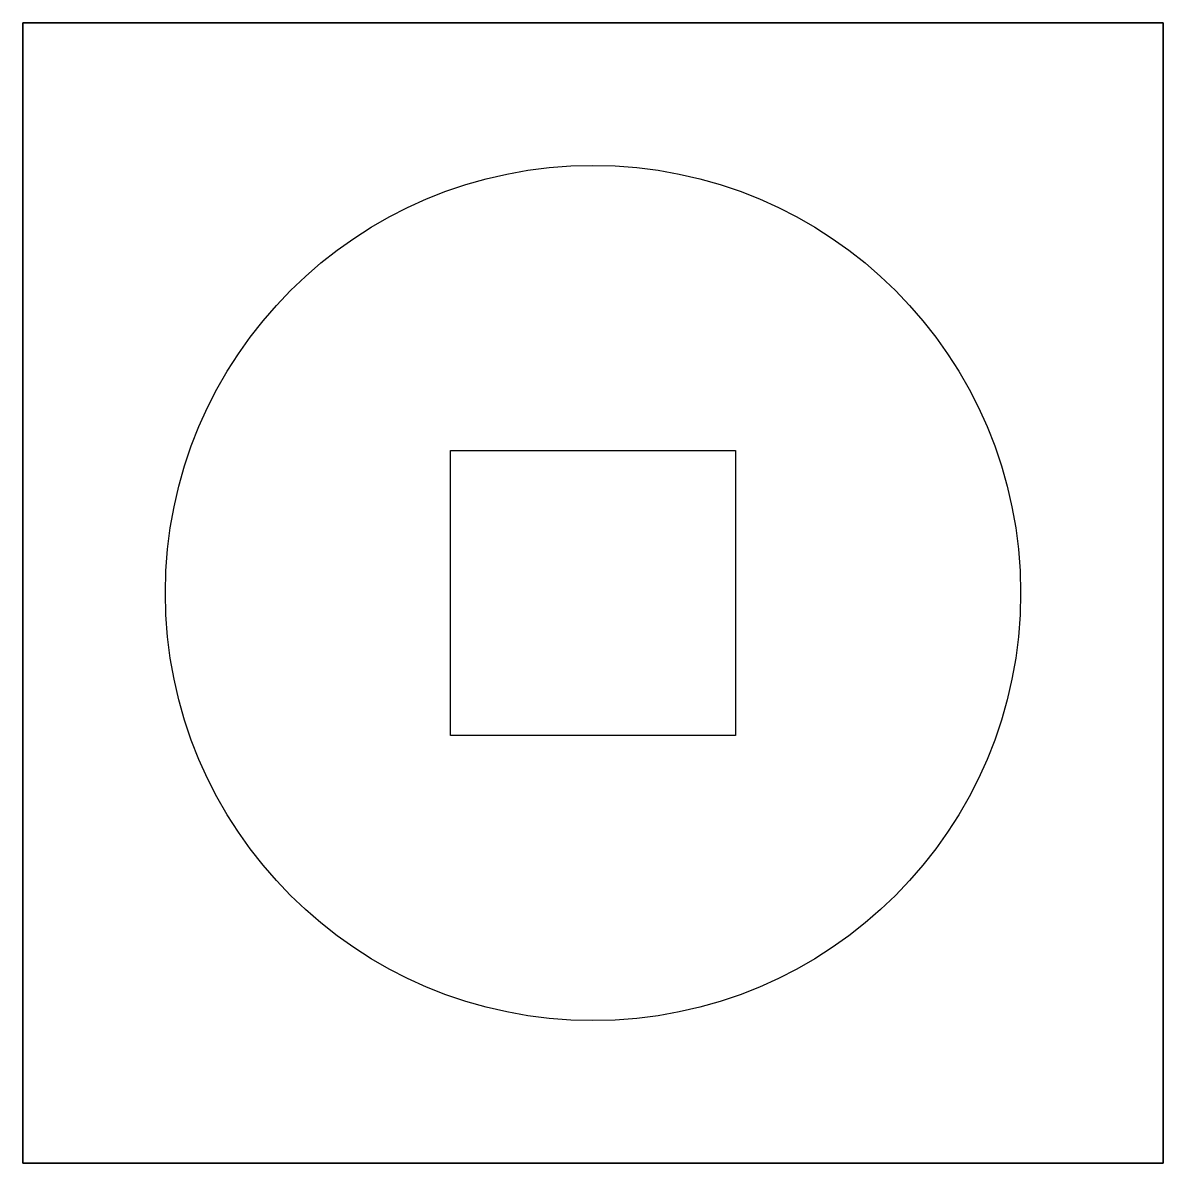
# Model space of a CAD drawing. Header units: millimetres. Extents: x -414 to -254, y -71 to 89.
import ezdxf

# ---------------------------------------------------------------- set-up
doc = ezdxf.new("R2010")
doc.units = ezdxf.units.MM

msp = doc.modelspace()

# ---------------------------------------------------------------- linework, layer by layer
for p, q in [((-414.12, -70.76, 120), (-414.12, 89.24, 120)), ((-414.12, 89.24, 120), (-254.12, 89.24, 120)), ((-254.12, 89.24, 120), (-254.12, -70.76, 120)), ((-254.12, -70.76, 120), (-414.12, -70.76, 120))]:
    msp.add_line(p, q)
msp.add_circle((-334.12, 9.24, 180.47), 60)
for points in [[(-414.12, 89.24, 179.9), (-414.12, -70.76, 179.9), (-254.12, -70.76, 179.9), (-254.12, 89.24, 179.9)], [(-254.12, -70.76, 120), (-414.12, -70.76, 120), (-414.12, 89.24, 120), (-254.12, 89.24, 120)], [(-314.12, -10.76, 120), (-354.12, -10.76, 120), (-354.12, 29.24, 120), (-314.12, 29.24, 120)]]:
    msp.add_3dface(points)

doc.saveas('drawing.dxf')
